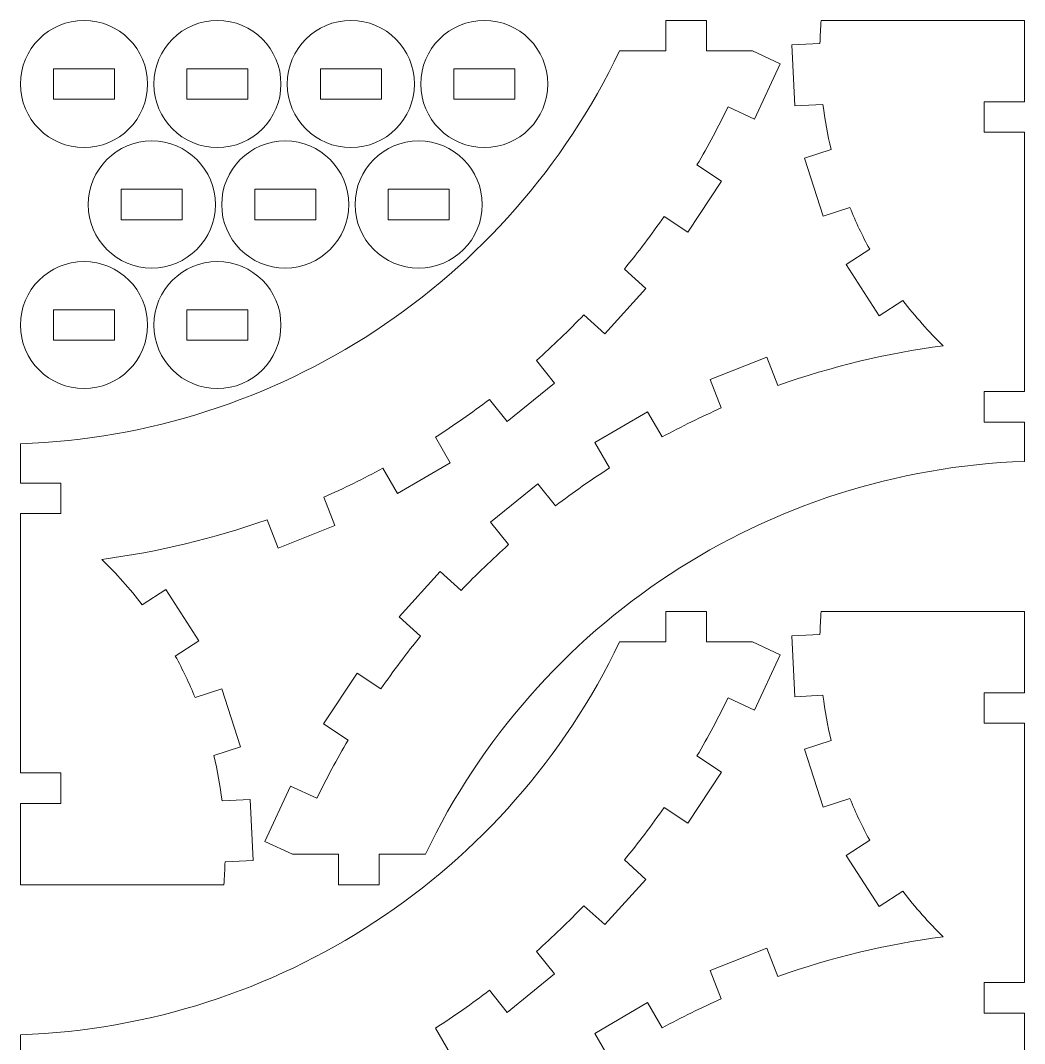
# Model space of a CAD drawing. Header units: millimetres. Extents: x -254 to 254, y -206 to 206.
# Drawn here: x -49.8 to 49, y 105.7 to 206.3 of the extents above; entities that cross this region are included whole.
import ezdxf

# ---------------------------------------------------------------- set-up
doc = ezdxf.new("R2010")
doc.units = ezdxf.units.MM
doc.header["$MEASUREMENT"] = 0
doc.layers.add('Camada 1', color=7, linetype='Continuous')

msp = doc.modelspace()

# ---------------------------------------------------------------- linework, layer by layer
at = {"layer": 'Camada 1', "lineweight": 20}
for points, knots in [([(5.6234, 177.3287), (4.1279, 175.7631), (2.5696, 174.2589), (0.9522, 172.8197), (0.9522, 172.8197), (0.9522, 172.8197), (2.7452, 170.6099), (2.7452, 170.6099), (2.7452, 170.6099), (2.7452, 170.6099), (-1.9141, 166.8294), (-1.9141, 166.8294), (-1.9141, 166.8294), (-1.9141, 166.8294), (-3.6769, 169.002), (-3.6769, 169.002), (-3.6769, 169.002), (-5.396, 167.6894), (-7.1677, 166.4469), (-8.9875, 165.2779), (-8.9875, 165.2779), (-8.9875, 165.2779), (-7.5237, 162.7772), (-7.5237, 162.7772), (-7.5237, 162.7772), (-7.5237, 162.7772), (-12.7017, 159.7461), (-12.7017, 159.7461), (-12.7017, 159.7461), (-12.7017, 159.7461), (-14.1537, 162.2265), (-14.1537, 162.2265), (-14.1537, 162.2265), (-16.052, 161.1992), (-17.9912, 160.2492), (-19.9663, 159.3788), (-19.9663, 159.3788), (-19.9663, 159.3788), (-18.8604, 156.5901), (-18.8604, 156.5901), (-18.8604, 156.5901), (-18.8604, 156.5901), (-24.4377, 154.3782), (-24.4377, 154.3782), (-24.4377, 154.3782), (-24.4377, 154.3782), (-25.5437, 157.1669), (-25.5437, 157.1669), (-25.5437, 157.1669), (-30.809, 155.304), (-36.2548, 153.9977), (-41.7921, 153.2692), (-41.7921, 153.2692), (-40.3607, 151.8794), (-39.0352, 150.3844), (-37.8268, 148.7968), (-37.8268, 148.7968), (-37.8268, 148.7968), (-35.5058, 150.3026), (-35.5058, 150.3026), (-35.5058, 150.3026), (-35.5058, 150.3026), (-32.2402, 145.2692), (-32.2402, 145.2692), (-32.2402, 145.2692), (-32.2402, 145.2692), (-34.5611, 143.7634), (-34.5611, 143.7634), (-34.5611, 143.7634), (-33.8372, 142.4397), (-33.1888, 141.0762), (-32.619, 139.6793), (-32.619, 139.6793), (-32.619, 139.6793), (-29.9861, 140.5293), (-29.9861, 140.5293), (-29.9861, 140.5293), (-29.9861, 140.5293), (-28.1428, 134.8194), (-28.1428, 134.8194), (-28.1428, 134.8194), (-28.1428, 134.8194), (-30.7757, 133.9695), (-30.7757, 133.9695), (-30.7757, 133.9695), (-30.4212, 132.5031), (-30.1499, 131.0178), (-29.9632, 129.5207), (-29.9632, 129.5207), (-29.9632, 129.5207), (-27.1999, 129.6563), (-27.1999, 129.6563), (-27.1999, 129.6563), (-27.1999, 129.6563), (-26.906, 123.6635), (-26.906, 123.6635), (-26.906, 123.6635), (-26.906, 123.6635), (-29.6693, 123.5279), (-29.6693, 123.5279), (-29.6693, 123.5279), (-29.6889, 122.774), (-29.7299, 122.0208), (-29.7921, 121.2692), (-29.7921, 121.2692), (-29.7921, 121.2692), (-49.7921, 121.2692), (-49.7921, 121.2692), (-49.7921, 121.2692), (-49.7921, 121.2692), (-49.7921, 129.2692), (-49.7921, 129.2692), (-49.7921, 129.2692), (-49.7921, 129.2692), (-45.8062, 129.2692), (-45.8062, 129.2692), (-45.8062, 129.2692), (-45.8062, 129.2692), (-45.8062, 132.2692), (-45.8062, 132.2692), (-45.8062, 132.2692), (-45.8062, 132.2692), (-49.7921, 132.2692), (-49.7921, 132.2692), (-49.7921, 132.2692), (-49.7921, 132.2692), (-49.7921, 134.3546), (-49.7921, 134.3546), (-49.7921, 134.3546), (-49.7921, 134.3546), (-49.7921, 140.1488), (-49.7921, 140.1488), (-49.7921, 140.1488), (-49.7921, 140.1488), (-49.7921, 141.2338), (-49.7921, 141.2338), (-49.7921, 141.2338), (-49.7921, 141.2338), (-49.7921, 142.1597), (-49.7921, 142.1597), (-49.7921, 142.1597), (-49.7921, 142.1597), (-49.7921, 145.8947), (-49.7921, 145.8947), (-49.7921, 145.8947), (-49.7921, 145.8947), (-49.7921, 147.3764), (-49.7921, 147.3764), (-49.7921, 147.3764), (-49.7921, 147.3764), (-49.7921, 153.4724), (-49.7921, 153.4724), (-49.7921, 153.4724), (-49.7921, 153.4724), (-49.7921, 157.7692), (-49.7921, 157.7692), (-49.7921, 157.7692), (-49.7921, 157.7692), (-45.8062, 157.7692), (-45.8062, 157.7692), (-45.8062, 157.7692), (-45.8062, 157.7692), (-45.8062, 160.7692), (-45.8062, 160.7692), (-45.8062, 160.7692), (-45.8062, 160.7692), (-49.7921, 160.7692), (-49.7921, 160.7692), (-49.7921, 160.7692), (-49.7921, 160.7692), (-49.7921, 164.6294), (-49.7921, 164.6294), (-49.7921, 164.6294), (-24.4899, 165.5359), (-1.7865, 180.4246), (9.1289, 203.2692), (9.1289, 203.2692), (9.1289, 203.2692), (13.6684, 203.2692), (13.6684, 203.2692), (13.6684, 203.2692), (13.6684, 203.2692), (13.6684, 206.2692), (13.6684, 206.2692), (13.6684, 206.2692), (13.6684, 206.2692), (17.6684, 206.2692), (17.6684, 206.2692), (17.6684, 206.2692), (17.6684, 206.2692), (17.6684, 203.2692), (17.6684, 203.2692), (17.6684, 203.2692), (17.6684, 203.2692), (22.2079, 203.2692), (22.2079, 203.2692), (22.2079, 203.2692), (22.2079, 203.2692), (24.9309, 202.0103), (24.9309, 202.0103), (24.9309, 202.0103), (24.9309, 202.0103), (22.4131, 196.5641), (22.4131, 196.5641), (22.4131, 196.5641), (22.4131, 196.5641), (19.8008, 197.7719), (19.8008, 197.7719), (19.8008, 197.7719), (18.8602, 195.8259), (17.8412, 193.9189), (16.7463, 192.0555), (16.7463, 192.0555), (16.7463, 192.0555), (19.1618, 190.4553), (19.1618, 190.4553), (19.1618, 190.4553), (19.1618, 190.4553), (15.8482, 185.4533), (15.8482, 185.4533), (15.8482, 185.4533), (15.8482, 185.4533), (13.5142, 186.9995), (13.5142, 186.9995), (13.5142, 186.9995), (12.2808, 185.2209), (10.9758, 183.493), (9.6023, 181.8202), (9.6023, 181.8202), (9.6023, 181.8202), (11.7093, 179.9074), (11.7093, 179.9074), (11.7093, 179.9074), (11.7093, 179.9074), (7.6763, 175.4649), (7.6763, 175.4649), (7.6763, 175.4649), (7.6763, 175.4649), (5.6234, 177.3287), (5.6234, 177.3287)], [0, 0, 0, 0, 0.01639344, 0.01639344, 0.01639344, 0.01639344, 0.03278689, 0.03278689, 0.03278689, 0.03278689, 0.04918033, 0.04918033, 0.04918033, 0.04918033, 0.06557377, 0.06557377, 0.06557377, 0.06557377, 0.08196721, 0.08196721, 0.08196721, 0.08196721, 0.09836066, 0.09836066, 0.09836066, 0.09836066, 0.1147541, 0.1147541, 0.1147541, 0.1147541, 0.13114754, 0.13114754, 0.13114754, 0.13114754, 0.14754098, 0.14754098, 0.14754098, 0.14754098, 0.16393443, 0.16393443, 0.16393443, 0.16393443, 0.18032787, 0.18032787, 0.18032787, 0.18032787, 0.19672131, 0.19672131, 0.19672131, 0.19672131, 0.21311475, 0.21311475, 0.21311475, 0.21311475, 0.2295082, 0.2295082, 0.2295082, 0.2295082, 0.24590164, 0.24590164, 0.24590164, 0.24590164, 0.26229508, 0.26229508, 0.26229508, 0.26229508, 0.27868852, 0.27868852, 0.27868852, 0.27868852, 0.29508197, 0.29508197, 0.29508197, 0.29508197, 0.31147541, 0.31147541, 0.31147541, 0.31147541, 0.32786885, 0.32786885, 0.32786885, 0.32786885, 0.3442623, 0.3442623, 0.3442623, 0.3442623, 0.36065574, 0.36065574, 0.36065574, 0.36065574, 0.37704918, 0.37704918, 0.37704918, 0.37704918, 0.39344262, 0.39344262, 0.39344262, 0.39344262, 0.40983607, 0.40983607, 0.40983607, 0.40983607, 0.42622951, 0.42622951, 0.42622951, 0.42622951, 0.44262295, 0.44262295, 0.44262295, 0.44262295, 0.45901639, 0.45901639, 0.45901639, 0.45901639, 0.47540984, 0.47540984, 0.47540984, 0.47540984, 0.49180328, 0.49180328, 0.49180328, 0.49180328, 0.50819672, 0.50819672, 0.50819672, 0.50819672, 0.52459016, 0.52459016, 0.52459016, 0.52459016, 0.54098361, 0.54098361, 0.54098361, 0.54098361, 0.55737705, 0.55737705, 0.55737705, 0.55737705, 0.57377049, 0.57377049, 0.57377049, 0.57377049, 0.59016393, 0.59016393, 0.59016393, 0.59016393, 0.60655738, 0.60655738, 0.60655738, 0.60655738, 0.62295082, 0.62295082, 0.62295082, 0.62295082, 0.63934426, 0.63934426, 0.63934426, 0.63934426, 0.6557377, 0.6557377, 0.6557377, 0.6557377, 0.67213115, 0.67213115, 0.67213115, 0.67213115, 0.68852459, 0.68852459, 0.68852459, 0.68852459, 0.70491803, 0.70491803, 0.70491803, 0.70491803, 0.72131148, 0.72131148, 0.72131148, 0.72131148, 0.73770492, 0.73770492, 0.73770492, 0.73770492, 0.75409836, 0.75409836, 0.75409836, 0.75409836, 0.7704918, 0.7704918, 0.7704918, 0.7704918, 0.78688525, 0.78688525, 0.78688525, 0.78688525, 0.80327869, 0.80327869, 0.80327869, 0.80327869, 0.81967213, 0.81967213, 0.81967213, 0.81967213, 0.83606557, 0.83606557, 0.83606557, 0.83606557, 0.85245902, 0.85245902, 0.85245902, 0.85245902, 0.86885246, 0.86885246, 0.86885246, 0.86885246, 0.8852459, 0.8852459, 0.8852459, 0.8852459, 0.90163934, 0.90163934, 0.90163934, 0.90163934, 0.91803279, 0.91803279, 0.91803279, 0.91803279, 0.93442623, 0.93442623, 0.93442623, 0.93442623, 0.95081967, 0.95081967, 0.95081967, 0.95081967, 0.96721311, 0.96721311, 0.96721311, 0.96721311, 1, 1, 1, 1]), ([(-49.7921, 200.0192), (-49.7921, 203.471), (-46.9939, 206.2692), (-43.5421, 206.2692), (-43.5421, 206.2692), (-40.0903, 206.2692), (-37.2921, 203.471), (-37.2921, 200.0192), (-37.2921, 200.0192), (-37.2921, 196.5674), (-40.0903, 193.7692), (-43.5421, 193.7692), (-43.5421, 193.7692), (-46.9939, 193.7692), (-49.7921, 196.5674), (-49.7921, 200.0192)], [0, 0, 0, 0, 0.2, 0.2, 0.2, 0.2, 0.4, 0.4, 0.4, 0.4, 0.6, 0.6, 0.6, 0.6, 1, 1, 1, 1]), ([(-36.6688, 200.0192), (-36.6688, 203.471), (-33.8706, 206.2692), (-30.4188, 206.2692), (-30.4188, 206.2692), (-26.967, 206.2692), (-24.1688, 203.471), (-24.1688, 200.0192), (-24.1688, 200.0192), (-24.1688, 196.5674), (-26.967, 193.7692), (-30.4188, 193.7692), (-30.4188, 193.7692), (-33.8706, 193.7692), (-36.6688, 196.5674), (-36.6688, 200.0192)], [0, 0, 0, 0, 0.2, 0.2, 0.2, 0.2, 0.4, 0.4, 0.4, 0.4, 0.6, 0.6, 0.6, 0.6, 1, 1, 1, 1]), ([(-6.454, 150.2097), (-4.9585, 151.7753), (-3.4002, 153.2795), (-1.7828, 154.7187), (-1.7828, 154.7187), (-1.7828, 154.7187), (-3.5758, 156.9285), (-3.5758, 156.9285), (-3.5758, 156.9285), (-3.5758, 156.9285), (1.0835, 160.709), (1.0835, 160.709), (1.0835, 160.709), (1.0835, 160.709), (2.8463, 158.5364), (2.8463, 158.5364), (2.8463, 158.5364), (4.5654, 159.849), (6.3371, 161.0915), (8.1569, 162.2605), (8.1569, 162.2605), (8.1569, 162.2605), (6.6931, 164.7612), (6.6931, 164.7612), (6.6931, 164.7612), (6.6931, 164.7612), (11.8711, 167.7923), (11.8711, 167.7923), (11.8711, 167.7923), (11.8711, 167.7923), (13.3231, 165.3119), (13.3231, 165.3119), (13.3231, 165.3119), (15.2214, 166.3392), (17.1606, 167.2892), (19.1357, 168.1596), (19.1357, 168.1596), (19.1357, 168.1596), (18.0298, 170.9483), (18.0298, 170.9483), (18.0298, 170.9483), (18.0298, 170.9483), (23.6071, 173.1602), (23.6071, 173.1602), (23.6071, 173.1602), (23.6071, 173.1602), (24.7131, 170.3715), (24.7131, 170.3715), (24.7131, 170.3715), (29.9784, 172.2344), (35.4242, 173.5407), (40.9615, 174.2692), (40.9615, 174.2692), (39.5301, 175.659), (38.2046, 177.154), (36.9962, 178.7416), (36.9962, 178.7416), (36.9962, 178.7416), (34.6752, 177.2358), (34.6752, 177.2358), (34.6752, 177.2358), (34.6752, 177.2358), (31.4096, 182.2692), (31.4096, 182.2692), (31.4096, 182.2692), (31.4096, 182.2692), (33.7305, 183.775), (33.7305, 183.775), (33.7305, 183.775), (33.0066, 185.0987), (32.3582, 186.4622), (31.7884, 187.8591), (31.7884, 187.8591), (31.7884, 187.8591), (29.1555, 187.0091), (29.1555, 187.0091), (29.1555, 187.0091), (29.1555, 187.0091), (27.3122, 192.719), (27.3122, 192.719), (27.3122, 192.719), (27.3122, 192.719), (29.9451, 193.5689), (29.9451, 193.5689), (29.9451, 193.5689), (29.5906, 195.0353), (29.3193, 196.5206), (29.1326, 198.0177), (29.1326, 198.0177), (29.1326, 198.0177), (26.3693, 197.8821), (26.3693, 197.8821), (26.3693, 197.8821), (26.3693, 197.8821), (26.0754, 203.8749), (26.0754, 203.8749), (26.0754, 203.8749), (26.0754, 203.8749), (28.8387, 204.0105), (28.8387, 204.0105), (28.8387, 204.0105), (28.8583, 204.7644), (28.8993, 205.5176), (28.9615, 206.2692), (28.9615, 206.2692), (28.9615, 206.2692), (48.9615, 206.2692), (48.9615, 206.2692), (48.9615, 206.2692), (48.9615, 206.2692), (48.9615, 198.2692), (48.9615, 198.2692), (48.9615, 198.2692), (48.9615, 198.2692), (44.9756, 198.2692), (44.9756, 198.2692), (44.9756, 198.2692), (44.9756, 198.2692), (44.9756, 195.2692), (44.9756, 195.2692), (44.9756, 195.2692), (44.9756, 195.2692), (48.9615, 195.2692), (48.9615, 195.2692), (48.9615, 195.2692), (48.9615, 195.2692), (48.9615, 192.3555), (48.9615, 192.3555), (48.9615, 192.3555), (48.9615, 192.3555), (48.9615, 189.2334), (48.9615, 189.2334), (48.9615, 189.2334), (48.9615, 189.2334), (48.9615, 187.5401), (48.9615, 187.5401), (48.9615, 187.5401), (48.9615, 187.5401), (48.9615, 183.9638), (48.9615, 183.9638), (48.9615, 183.9638), (48.9615, 183.9638), (48.9615, 182.2484), (48.9615, 182.2484), (48.9615, 182.2484), (48.9615, 182.2484), (48.9615, 181.1592), (48.9615, 181.1592), (48.9615, 181.1592), (48.9615, 181.1592), (48.9615, 178.0505), (48.9615, 178.0505), (48.9615, 178.0505), (48.9615, 178.0505), (48.9615, 169.7692), (48.9615, 169.7692), (48.9615, 169.7692), (48.9615, 169.7692), (44.9756, 169.7692), (44.9756, 169.7692), (44.9756, 169.7692), (44.9756, 169.7692), (44.9756, 166.7692), (44.9756, 166.7692), (44.9756, 166.7692), (44.9756, 166.7692), (48.9615, 166.7692), (48.9615, 166.7692), (48.9615, 166.7692), (48.9615, 166.7692), (48.9615, 162.909), (48.9615, 162.909), (48.9615, 162.909), (23.6593, 162.0025), (0.9559, 147.1138), (-9.9595, 124.2692), (-9.9595, 124.2692), (-9.9595, 124.2692), (-14.499, 124.2692), (-14.499, 124.2692), (-14.499, 124.2692), (-14.499, 124.2692), (-14.499, 121.2692), (-14.499, 121.2692), (-14.499, 121.2692), (-14.499, 121.2692), (-18.499, 121.2692), (-18.499, 121.2692), (-18.499, 121.2692), (-18.499, 121.2692), (-18.499, 124.2692), (-18.499, 124.2692), (-18.499, 124.2692), (-18.499, 124.2692), (-23.0385, 124.2692), (-23.0385, 124.2692), (-23.0385, 124.2692), (-23.0385, 124.2692), (-25.7615, 125.5281), (-25.7615, 125.5281), (-25.7615, 125.5281), (-25.7615, 125.5281), (-23.2437, 130.9743), (-23.2437, 130.9743), (-23.2437, 130.9743), (-23.2437, 130.9743), (-20.6314, 129.7665), (-20.6314, 129.7665), (-20.6314, 129.7665), (-19.6908, 131.7125), (-18.6718, 133.6195), (-17.5769, 135.4829), (-17.5769, 135.4829), (-17.5769, 135.4829), (-19.9924, 137.0831), (-19.9924, 137.0831), (-19.9924, 137.0831), (-19.9924, 137.0831), (-16.6788, 142.0851), (-16.6788, 142.0851), (-16.6788, 142.0851), (-16.6788, 142.0851), (-14.3448, 140.5389), (-14.3448, 140.5389), (-14.3448, 140.5389), (-13.1114, 142.3175), (-11.8064, 144.0454), (-10.4329, 145.7182), (-10.4329, 145.7182), (-10.4329, 145.7182), (-12.5399, 147.631), (-12.5399, 147.631), (-12.5399, 147.631), (-12.5399, 147.631), (-8.5069, 152.0735), (-8.5069, 152.0735), (-8.5069, 152.0735), (-8.5069, 152.0735), (-6.454, 150.2097), (-6.454, 150.2097)], [0, 0, 0, 0, 0.01639344, 0.01639344, 0.01639344, 0.01639344, 0.03278689, 0.03278689, 0.03278689, 0.03278689, 0.04918033, 0.04918033, 0.04918033, 0.04918033, 0.06557377, 0.06557377, 0.06557377, 0.06557377, 0.08196721, 0.08196721, 0.08196721, 0.08196721, 0.09836066, 0.09836066, 0.09836066, 0.09836066, 0.1147541, 0.1147541, 0.1147541, 0.1147541, 0.13114754, 0.13114754, 0.13114754, 0.13114754, 0.14754098, 0.14754098, 0.14754098, 0.14754098, 0.16393443, 0.16393443, 0.16393443, 0.16393443, 0.18032787, 0.18032787, 0.18032787, 0.18032787, 0.19672131, 0.19672131, 0.19672131, 0.19672131, 0.21311475, 0.21311475, 0.21311475, 0.21311475, 0.2295082, 0.2295082, 0.2295082, 0.2295082, 0.24590164, 0.24590164, 0.24590164, 0.24590164, 0.26229508, 0.26229508, 0.26229508, 0.26229508, 0.27868852, 0.27868852, 0.27868852, 0.27868852, 0.29508197, 0.29508197, 0.29508197, 0.29508197, 0.31147541, 0.31147541, 0.31147541, 0.31147541, 0.32786885, 0.32786885, 0.32786885, 0.32786885, 0.3442623, 0.3442623, 0.3442623, 0.3442623, 0.36065574, 0.36065574, 0.36065574, 0.36065574, 0.37704918, 0.37704918, 0.37704918, 0.37704918, 0.39344262, 0.39344262, 0.39344262, 0.39344262, 0.40983607, 0.40983607, 0.40983607, 0.40983607, 0.42622951, 0.42622951, 0.42622951, 0.42622951, 0.44262295, 0.44262295, 0.44262295, 0.44262295, 0.45901639, 0.45901639, 0.45901639, 0.45901639, 0.47540984, 0.47540984, 0.47540984, 0.47540984, 0.49180328, 0.49180328, 0.49180328, 0.49180328, 0.50819672, 0.50819672, 0.50819672, 0.50819672, 0.52459016, 0.52459016, 0.52459016, 0.52459016, 0.54098361, 0.54098361, 0.54098361, 0.54098361, 0.55737705, 0.55737705, 0.55737705, 0.55737705, 0.57377049, 0.57377049, 0.57377049, 0.57377049, 0.59016393, 0.59016393, 0.59016393, 0.59016393, 0.60655738, 0.60655738, 0.60655738, 0.60655738, 0.62295082, 0.62295082, 0.62295082, 0.62295082, 0.63934426, 0.63934426, 0.63934426, 0.63934426, 0.6557377, 0.6557377, 0.6557377, 0.6557377, 0.67213115, 0.67213115, 0.67213115, 0.67213115, 0.68852459, 0.68852459, 0.68852459, 0.68852459, 0.70491803, 0.70491803, 0.70491803, 0.70491803, 0.72131148, 0.72131148, 0.72131148, 0.72131148, 0.73770492, 0.73770492, 0.73770492, 0.73770492, 0.75409836, 0.75409836, 0.75409836, 0.75409836, 0.7704918, 0.7704918, 0.7704918, 0.7704918, 0.78688525, 0.78688525, 0.78688525, 0.78688525, 0.80327869, 0.80327869, 0.80327869, 0.80327869, 0.81967213, 0.81967213, 0.81967213, 0.81967213, 0.83606557, 0.83606557, 0.83606557, 0.83606557, 0.85245902, 0.85245902, 0.85245902, 0.85245902, 0.86885246, 0.86885246, 0.86885246, 0.86885246, 0.8852459, 0.8852459, 0.8852459, 0.8852459, 0.90163934, 0.90163934, 0.90163934, 0.90163934, 0.91803279, 0.91803279, 0.91803279, 0.91803279, 0.93442623, 0.93442623, 0.93442623, 0.93442623, 0.95081967, 0.95081967, 0.95081967, 0.95081967, 0.96721311, 0.96721311, 0.96721311, 0.96721311, 1, 1, 1, 1]), ([(-23.5455, 200.0192), (-23.5455, 203.471), (-20.7473, 206.2692), (-17.2955, 206.2692), (-17.2955, 206.2692), (-13.8437, 206.2692), (-11.0455, 203.471), (-11.0455, 200.0192), (-11.0455, 200.0192), (-11.0455, 196.5674), (-13.8437, 193.7692), (-17.2955, 193.7692), (-17.2955, 193.7692), (-20.7473, 193.7692), (-23.5455, 196.5674), (-23.5455, 200.0192)], [0, 0, 0, 0, 0.2, 0.2, 0.2, 0.2, 0.4, 0.4, 0.4, 0.4, 0.6, 0.6, 0.6, 0.6, 1, 1, 1, 1]), ([(-10.4222, 200.0192), (-10.4222, 203.471), (-7.624, 206.2692), (-4.1722, 206.2692), (-4.1722, 206.2692), (-0.7204, 206.2692), (2.0778, 203.471), (2.0778, 200.0192), (2.0778, 200.0192), (2.0778, 196.5674), (-0.7204, 193.7692), (-4.1722, 193.7692), (-4.1722, 193.7692), (-7.624, 193.7692), (-10.4222, 196.5674), (-10.4222, 200.0192)], [0, 0, 0, 0, 0.2, 0.2, 0.2, 0.2, 0.4, 0.4, 0.4, 0.4, 0.6, 0.6, 0.6, 0.6, 1, 1, 1, 1]), ([(-46.5421, 198.5192), (-46.5421, 198.5192), (-46.5421, 201.5192), (-46.5421, 201.5192), (-46.5421, 201.5192), (-46.5421, 201.5192), (-40.5421, 201.5192), (-40.5421, 201.5192), (-40.5421, 201.5192), (-40.5421, 201.5192), (-40.5421, 198.5192), (-40.5421, 198.5192), (-40.5421, 198.5192), (-40.5421, 198.5192), (-46.5421, 198.5192), (-46.5421, 198.5192)], [0, 0, 0, 0, 0.2, 0.2, 0.2, 0.2, 0.4, 0.4, 0.4, 0.4, 0.6, 0.6, 0.6, 0.6, 1, 1, 1, 1]), ([(-33.4188, 198.5192), (-33.4188, 198.5192), (-33.4188, 201.5192), (-33.4188, 201.5192), (-33.4188, 201.5192), (-33.4188, 201.5192), (-27.4188, 201.5192), (-27.4188, 201.5192), (-27.4188, 201.5192), (-27.4188, 201.5192), (-27.4188, 198.5192), (-27.4188, 198.5192), (-27.4188, 198.5192), (-27.4188, 198.5192), (-33.4188, 198.5192), (-33.4188, 198.5192)], [0, 0, 0, 0, 0.2, 0.2, 0.2, 0.2, 0.4, 0.4, 0.4, 0.4, 0.6, 0.6, 0.6, 0.6, 1, 1, 1, 1]), ([(-20.2955, 198.5192), (-20.2955, 198.5192), (-20.2955, 201.5192), (-20.2955, 201.5192), (-20.2955, 201.5192), (-20.2955, 201.5192), (-14.2955, 201.5192), (-14.2955, 201.5192), (-14.2955, 201.5192), (-14.2955, 201.5192), (-14.2955, 198.5192), (-14.2955, 198.5192), (-14.2955, 198.5192), (-14.2955, 198.5192), (-20.2955, 198.5192), (-20.2955, 198.5192)], [0, 0, 0, 0, 0.2, 0.2, 0.2, 0.2, 0.4, 0.4, 0.4, 0.4, 0.6, 0.6, 0.6, 0.6, 1, 1, 1, 1]), ([(-7.1722, 198.5192), (-7.1722, 198.5192), (-7.1722, 201.5192), (-7.1722, 201.5192), (-7.1722, 201.5192), (-7.1722, 201.5192), (-1.1722, 201.5192), (-1.1722, 201.5192), (-1.1722, 201.5192), (-1.1722, 201.5192), (-1.1722, 198.5192), (-1.1722, 198.5192), (-1.1722, 198.5192), (-1.1722, 198.5192), (-7.1722, 198.5192), (-7.1722, 198.5192)], [0, 0, 0, 0, 0.2, 0.2, 0.2, 0.2, 0.4, 0.4, 0.4, 0.4, 0.6, 0.6, 0.6, 0.6, 1, 1, 1, 1]), ([(-43.1246, 188.1658), (-43.1246, 191.6176), (-40.3264, 194.4158), (-36.8746, 194.4158), (-36.8746, 194.4158), (-33.4228, 194.4158), (-30.6246, 191.6176), (-30.6246, 188.1658), (-30.6246, 188.1658), (-30.6246, 184.714), (-33.4228, 181.9158), (-36.8746, 181.9158), (-36.8746, 181.9158), (-40.3264, 181.9158), (-43.1246, 184.714), (-43.1246, 188.1658)], [0, 0, 0, 0, 0.2, 0.2, 0.2, 0.2, 0.4, 0.4, 0.4, 0.4, 0.6, 0.6, 0.6, 0.6, 1, 1, 1, 1]), ([(-30.0013, 188.1658), (-30.0013, 191.6176), (-27.2031, 194.4158), (-23.7513, 194.4158), (-23.7513, 194.4158), (-20.2995, 194.4158), (-17.5013, 191.6176), (-17.5013, 188.1658), (-17.5013, 188.1658), (-17.5013, 184.714), (-20.2995, 181.9158), (-23.7513, 181.9158), (-23.7513, 181.9158), (-27.2031, 181.9158), (-30.0013, 184.714), (-30.0013, 188.1658)], [0, 0, 0, 0, 0.2, 0.2, 0.2, 0.2, 0.4, 0.4, 0.4, 0.4, 0.6, 0.6, 0.6, 0.6, 1, 1, 1, 1]), ([(-16.878, 188.1658), (-16.878, 191.6176), (-14.0798, 194.4158), (-10.628, 194.4158), (-10.628, 194.4158), (-7.1762, 194.4158), (-4.378, 191.6176), (-4.378, 188.1658), (-4.378, 188.1658), (-4.378, 184.714), (-7.1762, 181.9158), (-10.628, 181.9158), (-10.628, 181.9158), (-14.0798, 181.9158), (-16.878, 184.714), (-16.878, 188.1658)], [0, 0, 0, 0, 0.2, 0.2, 0.2, 0.2, 0.4, 0.4, 0.4, 0.4, 0.6, 0.6, 0.6, 0.6, 1, 1, 1, 1]), ([(-39.8746, 186.6658), (-39.8746, 186.6658), (-39.8746, 189.6658), (-39.8746, 189.6658), (-39.8746, 189.6658), (-39.8746, 189.6658), (-33.8746, 189.6658), (-33.8746, 189.6658), (-33.8746, 189.6658), (-33.8746, 189.6658), (-33.8746, 186.6658), (-33.8746, 186.6658), (-33.8746, 186.6658), (-33.8746, 186.6658), (-39.8746, 186.6658), (-39.8746, 186.6658)], [0, 0, 0, 0, 0.2, 0.2, 0.2, 0.2, 0.4, 0.4, 0.4, 0.4, 0.6, 0.6, 0.6, 0.6, 1, 1, 1, 1]), ([(-26.7513, 186.6658), (-26.7513, 186.6658), (-26.7513, 189.6658), (-26.7513, 189.6658), (-26.7513, 189.6658), (-26.7513, 189.6658), (-20.7513, 189.6658), (-20.7513, 189.6658), (-20.7513, 189.6658), (-20.7513, 189.6658), (-20.7513, 186.6658), (-20.7513, 186.6658), (-20.7513, 186.6658), (-20.7513, 186.6658), (-26.7513, 186.6658), (-26.7513, 186.6658)], [0, 0, 0, 0, 0.2, 0.2, 0.2, 0.2, 0.4, 0.4, 0.4, 0.4, 0.6, 0.6, 0.6, 0.6, 1, 1, 1, 1]), ([(-13.628, 186.6658), (-13.628, 186.6658), (-13.628, 189.6658), (-13.628, 189.6658), (-13.628, 189.6658), (-13.628, 189.6658), (-7.628, 189.6658), (-7.628, 189.6658), (-7.628, 189.6658), (-7.628, 189.6658), (-7.628, 186.6658), (-7.628, 186.6658), (-7.628, 186.6658), (-7.628, 186.6658), (-13.628, 186.6658), (-13.628, 186.6658)], [0, 0, 0, 0, 0.2, 0.2, 0.2, 0.2, 0.4, 0.4, 0.4, 0.4, 0.6, 0.6, 0.6, 0.6, 1, 1, 1, 1]), ([(-49.7921, 176.3125), (-49.7921, 179.7643), (-46.9939, 182.5625), (-43.5421, 182.5625), (-43.5421, 182.5625), (-40.0903, 182.5625), (-37.2921, 179.7643), (-37.2921, 176.3125), (-37.2921, 176.3125), (-37.2921, 172.8607), (-40.0903, 170.0625), (-43.5421, 170.0625), (-43.5421, 170.0625), (-46.9939, 170.0625), (-49.7921, 172.8607), (-49.7921, 176.3125)], [0, 0, 0, 0, 0.2, 0.2, 0.2, 0.2, 0.4, 0.4, 0.4, 0.4, 0.6, 0.6, 0.6, 0.6, 1, 1, 1, 1]), ([(-36.6688, 176.3125), (-36.6688, 179.7643), (-33.8706, 182.5625), (-30.4188, 182.5625), (-30.4188, 182.5625), (-26.967, 182.5625), (-24.1688, 179.7643), (-24.1688, 176.3125), (-24.1688, 176.3125), (-24.1688, 172.8607), (-26.967, 170.0625), (-30.4188, 170.0625), (-30.4188, 170.0625), (-33.8706, 170.0625), (-36.6688, 172.8607), (-36.6688, 176.3125)], [0, 0, 0, 0, 0.2, 0.2, 0.2, 0.2, 0.4, 0.4, 0.4, 0.4, 0.6, 0.6, 0.6, 0.6, 1, 1, 1, 1]), ([(-46.5421, 174.8125), (-46.5421, 174.8125), (-46.5421, 177.8125), (-46.5421, 177.8125), (-46.5421, 177.8125), (-46.5421, 177.8125), (-40.5421, 177.8125), (-40.5421, 177.8125), (-40.5421, 177.8125), (-40.5421, 177.8125), (-40.5421, 174.8125), (-40.5421, 174.8125), (-40.5421, 174.8125), (-40.5421, 174.8125), (-46.5421, 174.8125), (-46.5421, 174.8125)], [0, 0, 0, 0, 0.2, 0.2, 0.2, 0.2, 0.4, 0.4, 0.4, 0.4, 0.6, 0.6, 0.6, 0.6, 1, 1, 1, 1]), ([(-33.4188, 174.8125), (-33.4188, 174.8125), (-33.4188, 177.8125), (-33.4188, 177.8125), (-33.4188, 177.8125), (-33.4188, 177.8125), (-27.4188, 177.8125), (-27.4188, 177.8125), (-27.4188, 177.8125), (-27.4188, 177.8125), (-27.4188, 174.8125), (-27.4188, 174.8125), (-27.4188, 174.8125), (-27.4188, 174.8125), (-33.4188, 174.8125), (-33.4188, 174.8125)], [0, 0, 0, 0, 0.2, 0.2, 0.2, 0.2, 0.4, 0.4, 0.4, 0.4, 0.6, 0.6, 0.6, 0.6, 1, 1, 1, 1]), ([(5.6234, 119.2103), (4.1279, 117.6447), (2.5696, 116.1405), (0.9522, 114.7013), (0.9522, 114.7013), (0.9522, 114.7013), (2.7452, 112.4915), (2.7452, 112.4915), (2.7452, 112.4915), (2.7452, 112.4915), (-1.9141, 108.711), (-1.9141, 108.711), (-1.9141, 108.711), (-1.9141, 108.711), (-3.6769, 110.8836), (-3.6769, 110.8836), (-3.6769, 110.8836), (-5.396, 109.571), (-7.1677, 108.3285), (-8.9875, 107.1595), (-8.9875, 107.1595), (-8.9875, 107.1595), (-7.5237, 104.6588), (-7.5237, 104.6588), (-7.5237, 104.6588), (-7.5237, 104.6588), (-12.7017, 101.6277), (-12.7017, 101.6277), (-12.7017, 101.6277), (-12.7017, 101.6277), (-14.1537, 104.1081), (-14.1537, 104.1081), (-14.1537, 104.1081), (-16.052, 103.0808), (-17.9912, 102.1308), (-19.9663, 101.2604), (-19.9663, 101.2604), (-19.9663, 101.2604), (-18.8604, 98.4717), (-18.8604, 98.4717), (-18.8604, 98.4717), (-18.8604, 98.4717), (-24.4377, 96.2598), (-24.4377, 96.2598), (-24.4377, 96.2598), (-24.4377, 96.2598), (-25.5437, 99.0485), (-25.5437, 99.0485), (-25.5437, 99.0485), (-30.809, 97.1856), (-36.2548, 95.8793), (-41.7921, 95.1508), (-41.7921, 95.1508), (-40.3607, 93.761), (-39.0352, 92.266), (-37.8268, 90.6784), (-37.8268, 90.6784), (-37.8268, 90.6784), (-35.5058, 92.1842), (-35.5058, 92.1842), (-35.5058, 92.1842), (-35.5058, 92.1842), (-32.2402, 87.1508), (-32.2402, 87.1508), (-32.2402, 87.1508), (-32.2402, 87.1508), (-34.5611, 85.645), (-34.5611, 85.645), (-34.5611, 85.645), (-33.8372, 84.3213), (-33.1888, 82.9578), (-32.619, 81.5609), (-32.619, 81.5609), (-32.619, 81.5609), (-29.9861, 82.4109), (-29.9861, 82.4109), (-29.9861, 82.4109), (-29.9861, 82.4109), (-28.1428, 76.701), (-28.1428, 76.701), (-28.1428, 76.701), (-28.1428, 76.701), (-30.7757, 75.8511), (-30.7757, 75.8511), (-30.7757, 75.8511), (-30.4212, 74.3847), (-30.1499, 72.8994), (-29.9632, 71.4023), (-29.9632, 71.4023), (-29.9632, 71.4023), (-27.1999, 71.5379), (-27.1999, 71.5379), (-27.1999, 71.5379), (-27.1999, 71.5379), (-26.906, 65.5451), (-26.906, 65.5451), (-26.906, 65.5451), (-26.906, 65.5451), (-29.6693, 65.4095), (-29.6693, 65.4095), (-29.6693, 65.4095), (-29.6889, 64.6556), (-29.7299, 63.9024), (-29.7921, 63.1508), (-29.7921, 63.1508), (-29.7921, 63.1508), (-49.7921, 63.1508), (-49.7921, 63.1508), (-49.7921, 63.1508), (-49.7921, 63.1508), (-49.7921, 71.1508), (-49.7921, 71.1508), (-49.7921, 71.1508), (-49.7921, 71.1508), (-45.8062, 71.1508), (-45.8062, 71.1508), (-45.8062, 71.1508), (-45.8062, 71.1508), (-45.8062, 74.1508), (-45.8062, 74.1508), (-45.8062, 74.1508), (-45.8062, 74.1508), (-49.7921, 74.1508), (-49.7921, 74.1508), (-49.7921, 74.1508), (-49.7921, 74.1508), (-49.7921, 76.2362), (-49.7921, 76.2362), (-49.7921, 76.2362), (-49.7921, 76.2362), (-49.7921, 82.0304), (-49.7921, 82.0304), (-49.7921, 82.0304), (-49.7921, 82.0304), (-49.7921, 83.1154), (-49.7921, 83.1154), (-49.7921, 83.1154), (-49.7921, 83.1154), (-49.7921, 84.0413), (-49.7921, 84.0413), (-49.7921, 84.0413), (-49.7921, 84.0413), (-49.7921, 87.7763), (-49.7921, 87.7763), (-49.7921, 87.7763), (-49.7921, 87.7763), (-49.7921, 89.258), (-49.7921, 89.258), (-49.7921, 89.258), (-49.7921, 89.258), (-49.7921, 95.354), (-49.7921, 95.354), (-49.7921, 95.354), (-49.7921, 95.354), (-49.7921, 99.6508), (-49.7921, 99.6508), (-49.7921, 99.6508), (-49.7921, 99.6508), (-45.8062, 99.6508), (-45.8062, 99.6508), (-45.8062, 99.6508), (-45.8062, 99.6508), (-45.8062, 102.6508), (-45.8062, 102.6508), (-45.8062, 102.6508), (-45.8062, 102.6508), (-49.7921, 102.6508), (-49.7921, 102.6508), (-49.7921, 102.6508), (-49.7921, 102.6508), (-49.7921, 106.511), (-49.7921, 106.511), (-49.7921, 106.511), (-24.4899, 107.4175), (-1.7865, 122.3062), (9.1289, 145.1508), (9.1289, 145.1508), (9.1289, 145.1508), (13.6684, 145.1508), (13.6684, 145.1508), (13.6684, 145.1508), (13.6684, 145.1508), (13.6684, 148.1508), (13.6684, 148.1508), (13.6684, 148.1508), (13.6684, 148.1508), (17.6684, 148.1508), (17.6684, 148.1508), (17.6684, 148.1508), (17.6684, 148.1508), (17.6684, 145.1508), (17.6684, 145.1508), (17.6684, 145.1508), (17.6684, 145.1508), (22.2079, 145.1508), (22.2079, 145.1508), (22.2079, 145.1508), (22.2079, 145.1508), (24.9309, 143.8919), (24.9309, 143.8919), (24.9309, 143.8919), (24.9309, 143.8919), (22.4131, 138.4457), (22.4131, 138.4457), (22.4131, 138.4457), (22.4131, 138.4457), (19.8008, 139.6535), (19.8008, 139.6535), (19.8008, 139.6535), (18.8602, 137.7075), (17.8412, 135.8005), (16.7463, 133.9371), (16.7463, 133.9371), (16.7463, 133.9371), (19.1618, 132.3369), (19.1618, 132.3369), (19.1618, 132.3369), (19.1618, 132.3369), (15.8482, 127.3349), (15.8482, 127.3349), (15.8482, 127.3349), (15.8482, 127.3349), (13.5142, 128.8811), (13.5142, 128.8811), (13.5142, 128.8811), (12.2808, 127.1025), (10.9758, 125.3746), (9.6023, 123.7018), (9.6023, 123.7018), (9.6023, 123.7018), (11.7093, 121.789), (11.7093, 121.789), (11.7093, 121.789), (11.7093, 121.789), (7.6763, 117.3465), (7.6763, 117.3465), (7.6763, 117.3465), (7.6763, 117.3465), (5.6234, 119.2103), (5.6234, 119.2103)], [0, 0, 0, 0, 0.01639344, 0.01639344, 0.01639344, 0.01639344, 0.03278689, 0.03278689, 0.03278689, 0.03278689, 0.04918033, 0.04918033, 0.04918033, 0.04918033, 0.06557377, 0.06557377, 0.06557377, 0.06557377, 0.08196721, 0.08196721, 0.08196721, 0.08196721, 0.09836066, 0.09836066, 0.09836066, 0.09836066, 0.1147541, 0.1147541, 0.1147541, 0.1147541, 0.13114754, 0.13114754, 0.13114754, 0.13114754, 0.14754098, 0.14754098, 0.14754098, 0.14754098, 0.16393443, 0.16393443, 0.16393443, 0.16393443, 0.18032787, 0.18032787, 0.18032787, 0.18032787, 0.19672131, 0.19672131, 0.19672131, 0.19672131, 0.21311475, 0.21311475, 0.21311475, 0.21311475, 0.2295082, 0.2295082, 0.2295082, 0.2295082, 0.24590164, 0.24590164, 0.24590164, 0.24590164, 0.26229508, 0.26229508, 0.26229508, 0.26229508, 0.27868852, 0.27868852, 0.27868852, 0.27868852, 0.29508197, 0.29508197, 0.29508197, 0.29508197, 0.31147541, 0.31147541, 0.31147541, 0.31147541, 0.32786885, 0.32786885, 0.32786885, 0.32786885, 0.3442623, 0.3442623, 0.3442623, 0.3442623, 0.36065574, 0.36065574, 0.36065574, 0.36065574, 0.37704918, 0.37704918, 0.37704918, 0.37704918, 0.39344262, 0.39344262, 0.39344262, 0.39344262, 0.40983607, 0.40983607, 0.40983607, 0.40983607, 0.42622951, 0.42622951, 0.42622951, 0.42622951, 0.44262295, 0.44262295, 0.44262295, 0.44262295, 0.45901639, 0.45901639, 0.45901639, 0.45901639, 0.47540984, 0.47540984, 0.47540984, 0.47540984, 0.49180328, 0.49180328, 0.49180328, 0.49180328, 0.50819672, 0.50819672, 0.50819672, 0.50819672, 0.52459016, 0.52459016, 0.52459016, 0.52459016, 0.54098361, 0.54098361, 0.54098361, 0.54098361, 0.55737705, 0.55737705, 0.55737705, 0.55737705, 0.57377049, 0.57377049, 0.57377049, 0.57377049, 0.59016393, 0.59016393, 0.59016393, 0.59016393, 0.60655738, 0.60655738, 0.60655738, 0.60655738, 0.62295082, 0.62295082, 0.62295082, 0.62295082, 0.63934426, 0.63934426, 0.63934426, 0.63934426, 0.6557377, 0.6557377, 0.6557377, 0.6557377, 0.67213115, 0.67213115, 0.67213115, 0.67213115, 0.68852459, 0.68852459, 0.68852459, 0.68852459, 0.70491803, 0.70491803, 0.70491803, 0.70491803, 0.72131148, 0.72131148, 0.72131148, 0.72131148, 0.73770492, 0.73770492, 0.73770492, 0.73770492, 0.75409836, 0.75409836, 0.75409836, 0.75409836, 0.7704918, 0.7704918, 0.7704918, 0.7704918, 0.78688525, 0.78688525, 0.78688525, 0.78688525, 0.80327869, 0.80327869, 0.80327869, 0.80327869, 0.81967213, 0.81967213, 0.81967213, 0.81967213, 0.83606557, 0.83606557, 0.83606557, 0.83606557, 0.85245902, 0.85245902, 0.85245902, 0.85245902, 0.86885246, 0.86885246, 0.86885246, 0.86885246, 0.8852459, 0.8852459, 0.8852459, 0.8852459, 0.90163934, 0.90163934, 0.90163934, 0.90163934, 0.91803279, 0.91803279, 0.91803279, 0.91803279, 0.93442623, 0.93442623, 0.93442623, 0.93442623, 0.95081967, 0.95081967, 0.95081967, 0.95081967, 0.96721311, 0.96721311, 0.96721311, 0.96721311, 1, 1, 1, 1]), ([(-6.454, 92.0913), (-4.9585, 93.6569), (-3.4002, 95.1611), (-1.7828, 96.6003), (-1.7828, 96.6003), (-1.7828, 96.6003), (-3.5758, 98.8101), (-3.5758, 98.8101), (-3.5758, 98.8101), (-3.5758, 98.8101), (1.0835, 102.5906), (1.0835, 102.5906), (1.0835, 102.5906), (1.0835, 102.5906), (2.8463, 100.418), (2.8463, 100.418), (2.8463, 100.418), (4.5654, 101.7306), (6.3371, 102.9731), (8.1569, 104.1421), (8.1569, 104.1421), (8.1569, 104.1421), (6.6931, 106.6428), (6.6931, 106.6428), (6.6931, 106.6428), (6.6931, 106.6428), (11.8711, 109.6739), (11.8711, 109.6739), (11.8711, 109.6739), (11.8711, 109.6739), (13.3231, 107.1935), (13.3231, 107.1935), (13.3231, 107.1935), (15.2214, 108.2208), (17.1606, 109.1708), (19.1357, 110.0412), (19.1357, 110.0412), (19.1357, 110.0412), (18.0298, 112.8299), (18.0298, 112.8299), (18.0298, 112.8299), (18.0298, 112.8299), (23.6071, 115.0418), (23.6071, 115.0418), (23.6071, 115.0418), (23.6071, 115.0418), (24.7131, 112.2531), (24.7131, 112.2531), (24.7131, 112.2531), (29.9784, 114.116), (35.4242, 115.4223), (40.9615, 116.1508), (40.9615, 116.1508), (39.5301, 117.5406), (38.2046, 119.0356), (36.9962, 120.6232), (36.9962, 120.6232), (36.9962, 120.6232), (34.6752, 119.1174), (34.6752, 119.1174), (34.6752, 119.1174), (34.6752, 119.1174), (31.4096, 124.1508), (31.4096, 124.1508), (31.4096, 124.1508), (31.4096, 124.1508), (33.7305, 125.6566), (33.7305, 125.6566), (33.7305, 125.6566), (33.0066, 126.9803), (32.3582, 128.3438), (31.7884, 129.7407), (31.7884, 129.7407), (31.7884, 129.7407), (29.1555, 128.8907), (29.1555, 128.8907), (29.1555, 128.8907), (29.1555, 128.8907), (27.3122, 134.6006), (27.3122, 134.6006), (27.3122, 134.6006), (27.3122, 134.6006), (29.9451, 135.4505), (29.9451, 135.4505), (29.9451, 135.4505), (29.5906, 136.9169), (29.3193, 138.4022), (29.1326, 139.8993), (29.1326, 139.8993), (29.1326, 139.8993), (26.3693, 139.7637), (26.3693, 139.7637), (26.3693, 139.7637), (26.3693, 139.7637), (26.0754, 145.7565), (26.0754, 145.7565), (26.0754, 145.7565), (26.0754, 145.7565), (28.8387, 145.8921), (28.8387, 145.8921), (28.8387, 145.8921), (28.8583, 146.646), (28.8993, 147.3992), (28.9615, 148.1508), (28.9615, 148.1508), (28.9615, 148.1508), (48.9615, 148.1508), (48.9615, 148.1508), (48.9615, 148.1508), (48.9615, 148.1508), (48.9615, 140.1508), (48.9615, 140.1508), (48.9615, 140.1508), (48.9615, 140.1508), (44.9756, 140.1508), (44.9756, 140.1508), (44.9756, 140.1508), (44.9756, 140.1508), (44.9756, 137.1508), (44.9756, 137.1508), (44.9756, 137.1508), (44.9756, 137.1508), (48.9615, 137.1508), (48.9615, 137.1508), (48.9615, 137.1508), (48.9615, 137.1508), (48.9615, 134.2371), (48.9615, 134.2371), (48.9615, 134.2371), (48.9615, 134.2371), (48.9615, 131.115), (48.9615, 131.115), (48.9615, 131.115), (48.9615, 131.115), (48.9615, 129.4217), (48.9615, 129.4217), (48.9615, 129.4217), (48.9615, 129.4217), (48.9615, 125.8454), (48.9615, 125.8454), (48.9615, 125.8454), (48.9615, 125.8454), (48.9615, 124.13), (48.9615, 124.13), (48.9615, 124.13), (48.9615, 124.13), (48.9615, 123.0408), (48.9615, 123.0408), (48.9615, 123.0408), (48.9615, 123.0408), (48.9615, 119.9321), (48.9615, 119.9321), (48.9615, 119.9321), (48.9615, 119.9321), (48.9615, 111.6508), (48.9615, 111.6508), (48.9615, 111.6508), (48.9615, 111.6508), (44.9756, 111.6508), (44.9756, 111.6508), (44.9756, 111.6508), (44.9756, 111.6508), (44.9756, 108.6508), (44.9756, 108.6508), (44.9756, 108.6508), (44.9756, 108.6508), (48.9615, 108.6508), (48.9615, 108.6508), (48.9615, 108.6508), (48.9615, 108.6508), (48.9615, 104.7906), (48.9615, 104.7906), (48.9615, 104.7906), (23.6593, 103.8841), (0.9559, 88.9954), (-9.9595, 66.1508), (-9.9595, 66.1508), (-9.9595, 66.1508), (-14.499, 66.1508), (-14.499, 66.1508), (-14.499, 66.1508), (-14.499, 66.1508), (-14.499, 63.1508), (-14.499, 63.1508), (-14.499, 63.1508), (-14.499, 63.1508), (-18.499, 63.1508), (-18.499, 63.1508), (-18.499, 63.1508), (-18.499, 63.1508), (-18.499, 66.1508), (-18.499, 66.1508), (-18.499, 66.1508), (-18.499, 66.1508), (-23.0385, 66.1508), (-23.0385, 66.1508), (-23.0385, 66.1508), (-23.0385, 66.1508), (-25.7615, 67.4097), (-25.7615, 67.4097), (-25.7615, 67.4097), (-25.7615, 67.4097), (-23.2437, 72.8559), (-23.2437, 72.8559), (-23.2437, 72.8559), (-23.2437, 72.8559), (-20.6314, 71.6481), (-20.6314, 71.6481), (-20.6314, 71.6481), (-19.6908, 73.5941), (-18.6718, 75.5011), (-17.5769, 77.3645), (-17.5769, 77.3645), (-17.5769, 77.3645), (-19.9924, 78.9647), (-19.9924, 78.9647), (-19.9924, 78.9647), (-19.9924, 78.9647), (-16.6788, 83.9667), (-16.6788, 83.9667), (-16.6788, 83.9667), (-16.6788, 83.9667), (-14.3448, 82.4205), (-14.3448, 82.4205), (-14.3448, 82.4205), (-13.1114, 84.1991), (-11.8064, 85.927), (-10.4329, 87.5998), (-10.4329, 87.5998), (-10.4329, 87.5998), (-12.5399, 89.5126), (-12.5399, 89.5126), (-12.5399, 89.5126), (-12.5399, 89.5126), (-8.5069, 93.9551), (-8.5069, 93.9551), (-8.5069, 93.9551), (-8.5069, 93.9551), (-6.454, 92.0913), (-6.454, 92.0913)], [0, 0, 0, 0, 0.01639344, 0.01639344, 0.01639344, 0.01639344, 0.03278689, 0.03278689, 0.03278689, 0.03278689, 0.04918033, 0.04918033, 0.04918033, 0.04918033, 0.06557377, 0.06557377, 0.06557377, 0.06557377, 0.08196721, 0.08196721, 0.08196721, 0.08196721, 0.09836066, 0.09836066, 0.09836066, 0.09836066, 0.1147541, 0.1147541, 0.1147541, 0.1147541, 0.13114754, 0.13114754, 0.13114754, 0.13114754, 0.14754098, 0.14754098, 0.14754098, 0.14754098, 0.16393443, 0.16393443, 0.16393443, 0.16393443, 0.18032787, 0.18032787, 0.18032787, 0.18032787, 0.19672131, 0.19672131, 0.19672131, 0.19672131, 0.21311475, 0.21311475, 0.21311475, 0.21311475, 0.2295082, 0.2295082, 0.2295082, 0.2295082, 0.24590164, 0.24590164, 0.24590164, 0.24590164, 0.26229508, 0.26229508, 0.26229508, 0.26229508, 0.27868852, 0.27868852, 0.27868852, 0.27868852, 0.29508197, 0.29508197, 0.29508197, 0.29508197, 0.31147541, 0.31147541, 0.31147541, 0.31147541, 0.32786885, 0.32786885, 0.32786885, 0.32786885, 0.3442623, 0.3442623, 0.3442623, 0.3442623, 0.36065574, 0.36065574, 0.36065574, 0.36065574, 0.37704918, 0.37704918, 0.37704918, 0.37704918, 0.39344262, 0.39344262, 0.39344262, 0.39344262, 0.40983607, 0.40983607, 0.40983607, 0.40983607, 0.42622951, 0.42622951, 0.42622951, 0.42622951, 0.44262295, 0.44262295, 0.44262295, 0.44262295, 0.45901639, 0.45901639, 0.45901639, 0.45901639, 0.47540984, 0.47540984, 0.47540984, 0.47540984, 0.49180328, 0.49180328, 0.49180328, 0.49180328, 0.50819672, 0.50819672, 0.50819672, 0.50819672, 0.52459016, 0.52459016, 0.52459016, 0.52459016, 0.54098361, 0.54098361, 0.54098361, 0.54098361, 0.55737705, 0.55737705, 0.55737705, 0.55737705, 0.57377049, 0.57377049, 0.57377049, 0.57377049, 0.59016393, 0.59016393, 0.59016393, 0.59016393, 0.60655738, 0.60655738, 0.60655738, 0.60655738, 0.62295082, 0.62295082, 0.62295082, 0.62295082, 0.63934426, 0.63934426, 0.63934426, 0.63934426, 0.6557377, 0.6557377, 0.6557377, 0.6557377, 0.67213115, 0.67213115, 0.67213115, 0.67213115, 0.68852459, 0.68852459, 0.68852459, 0.68852459, 0.70491803, 0.70491803, 0.70491803, 0.70491803, 0.72131148, 0.72131148, 0.72131148, 0.72131148, 0.73770492, 0.73770492, 0.73770492, 0.73770492, 0.75409836, 0.75409836, 0.75409836, 0.75409836, 0.7704918, 0.7704918, 0.7704918, 0.7704918, 0.78688525, 0.78688525, 0.78688525, 0.78688525, 0.80327869, 0.80327869, 0.80327869, 0.80327869, 0.81967213, 0.81967213, 0.81967213, 0.81967213, 0.83606557, 0.83606557, 0.83606557, 0.83606557, 0.85245902, 0.85245902, 0.85245902, 0.85245902, 0.86885246, 0.86885246, 0.86885246, 0.86885246, 0.8852459, 0.8852459, 0.8852459, 0.8852459, 0.90163934, 0.90163934, 0.90163934, 0.90163934, 0.91803279, 0.91803279, 0.91803279, 0.91803279, 0.93442623, 0.93442623, 0.93442623, 0.93442623, 0.95081967, 0.95081967, 0.95081967, 0.95081967, 0.96721311, 0.96721311, 0.96721311, 0.96721311, 1, 1, 1, 1])]:
    msp.add_open_spline(points, degree=3, knots=knots, dxfattribs=at)

doc.saveas('drawing.dxf')
